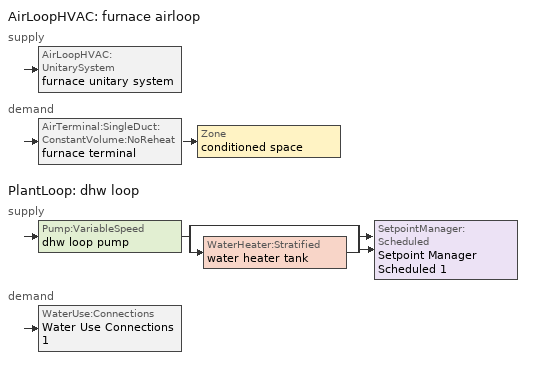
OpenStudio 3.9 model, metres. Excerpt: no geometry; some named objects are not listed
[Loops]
AirLoopHVAC 'furnace airloop'
 supply: AirLoopHVAC:UnitarySystem 'furnace unitary system'
 demand: AirTerminal:SingleDuct:ConstantVolume:NoReheat 'furnace terminal' > Zone 'conditioned space'
PlantLoop 'dhw loop'
 supply: Pump:VariableSpeed 'dhw loop pump' > split
  | bypass
  | WaterHeater:Stratified 'water heater tank'
  join > SetpointManager:Scheduled 'Setpoint Manager Scheduled 1'
 demand: WaterUse:Connections 'Water Use Connections 1'
[Sizing:Zone]
conditioned space: Zone Cooling Design Supply Air Temperature Input Method=SupplyAirTemperature; Zone Cooling Design Supply Air Temperature {C}=14; Zone Cooling Design Supply Air Temperature Difference {deltaC}=11.11; Zone Heating Design Supply Air Temperature Input Method=SupplyAirTemperature; Zone Heating Design Supply Air Temperature {C}=40; Zone Heating Design Supply Air Temperature Difference {deltaC}=11.11; Zone Cooling Design Supply Air Humidity Ratio {kg-H2O/kg-air}=0.0085; Zone Heating Design Supply Air Humidity Ratio {kg-H2O/kg-air}=0.008; Cooling Design Air Flow Method=DesignDay; Heating Design Air Flow Method=DesignDay; Account for Dedicated Outdoor Air System=No; Dedicated Outdoor Air System Control Strategy=NeutralSupplyAir; Dedicated Outdoor Air Low Setpoint Temperature for Design {C}=autosize; Dedicated Outdoor Air High Setpoint Temperature for Design {C}=autosize; Zone Load Sizing Method=Sensible Load Only No Latent Load; Zone Latent Cooling Design Supply Air Humidity Ratio Input Method=HumidityRatioDifference; Zone Cooling Design Supply Air Humidity Ratio Difference {kgWater/kgDryAir}=0.005; Zone Latent Heating Design Supply Air Humidity Ratio Input Method=HumidityRatioDifference; Zone Humidification Design Supply Air Humidity Ratio Difference {kgWater/kgDryAir}=0.005; Sizing Option=Coincident
[Zone equipment]
conditioned space: furnace terminal
[Coil:Heating:Gas]
furnace htg coil: Availability Schedule=Always On Discrete; Gas Burner Efficiency=0.8; Nominal Capacity {W}=16555; On Cycle Parasitic Electric Load {W}=0; Off Cycle Parasitic Gas Load {W}=0; Fuel Type=NaturalGas
[Fan:SystemModel] Availability Schedule=Always On Discrete; Speed Control Method=Discrete; Electric Power Minimum Flow Rate Fraction=0.2; Design Pressure Rise {Pa}=500; Motor Efficiency=1; Motor In Air Stream Fraction=1; Design Electric Power Consumption {W}=autosize; Design Power Sizing Method=PowerPerFlow; Electric Power Per Unit Flow Rate Per Unit Pressure {W-s/m3-Pa}=1.66667; Fan Total Efficiency=0.7; Motor Loss Radiative Fraction=0
Name | Design Maximum Air Flow Rate {m3/s} | Electric Power Per Unit Flow Rate {W/(m3/s)} | Speed Flow Fraction 1 | Speed Electric Power Fraction 1
furnace supply fan | 0.486106 | 1059.44 | 1 | 1
water heater fan | 0.0854225 | 97.8923
[EnergyManagementSystem:Sensor]
Name | Output Variable or Output Meter Index Key | Output Variable or Output Meter
furnace_supply_fan_s | furnace supply fan | Fan Electricity Energy
furnace_htg_coil_s | furnace htg coil | Heating Coil Heating Energy
water_heater_amb_temp; fridge_tin_s; tin_s; tin_s_1 | conditioned space | Zone Mean Air Temperature
water_heater_amb_rh | conditioned space | Zone Air Relative Humidity
water_heater_tl | water heater tank | Water Heater Heat Loss Rate
water_heater_sens_cool | water heater coil | Cooling Coil Sensible Cooling Rate
water_heater_lat_cool | water heater coil | Cooling Coil Latent Cooling Rate
water_heater_fan_pwr; water_heater_fan_energy | water heater fan | Fan Electricity Rate
water_heater_tank_energy | water heater tank | Water Heater Electricity Rate
water_heater_coil_energy | water heater coil | Cooling Coil Water Heating Electricity Rate
water_heater_tank_on_cycle_parasitic | water heater tank | Water Heater On Cycle Parasitic Electricity Rate
water_heater_tank_off_cycle_parasitic | water heater tank | Water Heater Off Cycle Parasitic Electricity Rate
win_s | conditioned space | Zone Air Humidity Ratio
tout_s | conditioned space | Zone Outdoor Air Drybulb Temperature
furnace_airloop_Fan_RTF_s | furnace supply fan | Fan Runtime Fraction
conditioned_space_htg_unmet_s | conditioned space | Zone Heating Setpoint Not Met Time
conditioned_space_clg_unmet_s | conditioned space | Zone Cooling Setpoint Not Met Time
ss_ig_2 | Window2 | Surface Inside Face Internal Gains Radiation Heat Gain Energy
ss_surf_2 | Window2 | Surface Inside Face Net Surface Thermal Radiation Heat Gain Energy
ss_trans_in_1 | Window2 | Surface Window Transmitted Solar Radiation Rate
ss_back_out_1 | Window2 | Surface Window Shortwave from Zone Back Out Window Heat Transfer Rate
ss_trans_out_1 | Window2 | Surface Inside Face Initial Transmitted Diffuse Transmitted Out Window Solar Radiation Rate
ss_conv_3 | Window3 | Surface Inside Face Convection Heat Gain Energy
ss_ig_3 | Window3 | Surface Inside Face Internal Gains Radiation Heat Gain Energy
ss_surf_3 | Window3 | Surface Inside Face Net Surface Thermal Radiation Heat Gain Energy
ss_trans_in_2 | Window3 | Surface Window Transmitted Solar Radiation Rate
ss_back_out_2 | Window3 | Surface Window Shortwave from Zone Back Out Window Heat Transfer Rate
ss_trans_out_2 | Window3 | Surface Inside Face Initial Transmitted Diffuse Transmitted Out Window Solar Radiation Rate
ss_conv_4 | Window4 | Surface Inside Face Convection Heat Gain Energy
ss_ig_4 | Window4 | Surface Inside Face Internal Gains Radiation Heat Gain Energy
ss_surf_4 | Window4 | Surface Inside Face Net Surface Thermal Radiation Heat Gain Energy
ss_trans_in_3 | Window4 | Surface Window Transmitted Solar Radiation Rate
ss_back_out_3 | Window4 | Surface Window Shortwave from Zone Back Out Window Heat Transfer Rate
ss_trans_out_3 | Window4 | Surface Inside Face Initial Transmitted Diffuse Transmitted Out Window Solar Radiation Rate
ss_conv_5 | Window5 | Surface Inside Face Convection Heat Gain Energy
ss_ig_5 | Window5 | Surface Inside Face Internal Gains Radiation Heat Gain Energy
ss_surf_5 | Window5 | Surface Inside Face Net Surface Thermal Radiation Heat Gain Energy
ss_trans_in_4 | Window5 | Surface Window Transmitted Solar Radiation Rate
ss_back_out_4 | Window5 | Surface Window Shortwave from Zone Back Out Window Heat Transfer Rate
ss_trans_out_4 | Window5 | Surface Inside Face Initial Transmitted Diffuse Transmitted Out Window Solar Radiation Rate
ss_conv_6 | Window6 | Surface Inside Face Convection Heat Gain Energy
ss_ig_6 | Window6 | Surface Inside Face Internal Gains Radiation Heat Gain Energy
ss_surf_6 | Window6 | Surface Inside Face Net Surface Thermal Radiation Heat Gain Energy
ss_trans_in_5 | Window6 | Surface Window Transmitted Solar Radiation Rate
ss_back_out_5 | Window6 | Surface Window Shortwave from Zone Back Out Window Heat Transfer Rate
ss_trans_out_5 | Window6 | Surface Inside Face Initial Transmitted Diffuse Transmitted Out Window Solar Radiation Rate
ss_conv_7 | Window7 | Surface Inside Face Convection Heat Gain Energy
ss_ig_7 | Window7 | Surface Inside Face Internal Gains Radiation Heat Gain Energy
ss_surf_7 | Window7 | Surface Inside Face Net Surface Thermal Radiation Heat Gain Energy
ss_trans_in_6 | Window7 | Surface Window Transmitted Solar Radiation Rate
ss_back_out_6 | Window7 | Surface Window Shortwave from Zone Back Out Window Heat Transfer Rate
ss_trans_out_6 | Window7 | Surface Inside Face Initial Transmitted Diffuse Transmitted Out Window Solar Radiation Rate
ss_conv_8 | Window8 | Surface Inside Face Convection Heat Gain Energy
ss_ig_8 | Window8 | Surface Inside Face Internal Gains Radiation Heat Gain Energy
ss_surf_8 | Window8 | Surface Inside Face Net Surface Thermal Radiation Heat Gain Energy
ss_trans_in_7 | Window8 | Surface Window Transmitted Solar Radiation Rate
ss_back_out_7 | Window8 | Surface Window Shortwave from Zone Back Out Window Heat Transfer Rate
ss_trans_out_7 | Window8 | Surface Inside Face Initial Transmitted Diffuse Transmitted Out Window Solar Radiation Rate
ss_conv_9 | Window9 | Surface Inside Face Convection Heat Gain Energy
ss_ig_9 | Window9 | Surface Inside Face Internal Gains Radiation Heat Gain Energy
ss_surf_9 | Window9 | Surface Inside Face Net Surface Thermal Radiation Heat Gain Energy
ss_trans_in_8 | Window9 | Surface Window Transmitted Solar Radiation Rate
ss_back_out_8 | Window9 | Surface Window Shortwave from Zone Back Out Window Heat Transfer Rate
ss_trans_out_8 | Window9 | Surface Inside Face Initial Transmitted Diffuse Transmitted Out Window Solar Radiation Rate
s_conv_5 | Wall3 | Surface Inside Face Convection Heat Gain Energy
s_ig_5 | Wall3 | Surface Inside Face Internal Gains Radiation Heat Gain Energy
s_sol_5 | Wall3 | Surface Inside Face Solar Radiation Heat Gain Energy
s_lgt_5 | Wall3 | Surface Inside Face Lights Radiation Heat Gain Energy
s_surf_5 | Wall3 | Surface Inside Face Net Surface Thermal Radiation Heat Gain Energy
s_conv_6 | Wall4 | Surface Inside Face Convection Heat Gain Energy
s_ig_6 | Wall4 | Surface Inside Face Internal Gains Radiation Heat Gain Energy
s_sol_6 | Wall4 | Surface Inside Face Solar Radiation Heat Gain Energy
s_lgt_6 | Wall4 | Surface Inside Face Lights Radiation Heat Gain Energy
s_surf_6 | Wall4 | Surface Inside Face Net Surface Thermal Radiation Heat Gain Energy
s_conv_7 | Wall5 | Surface Inside Face Convection Heat Gain Energy
s_ig_7 | Wall5 | Surface Inside Face Internal Gains Radiation Heat Gain Energy
s_sol_7 | Wall5 | Surface Inside Face Solar Radiation Heat Gain Energy
s_lgt_7 | Wall5 | Surface Inside Face Lights Radiation Heat Gain Energy
s_surf_7 | Wall5 | Surface Inside Face Net Surface Thermal Radiation Heat Gain Energy
s_conv_8 | Wall6 | Surface Inside Face Convection Heat Gain Energy
s_ig_8 | Wall6 | Surface Inside Face Internal Gains Radiation Heat Gain Energy
s_sol_8 | Wall6 | Surface Inside Face Solar Radiation Heat Gain Energy
s_lgt_8 | Wall6 | Surface Inside Face Lights Radiation Heat Gain Energy
s_surf_8 | Wall6 | Surface Inside Face Net Surface Thermal Radiation Heat Gain Energy
s_conv_9 | Wall7 | Surface Inside Face Convection Heat Gain Energy
s_ig_9 | Wall7 | Surface Inside Face Internal Gains Radiation Heat Gain Energy
s_sol_9 | Wall7 | Surface Inside Face Solar Radiation Heat Gain Energy
s_lgt_9 | Wall7 | Surface Inside Face Lights Radiation Heat Gain Energy
s_surf_9 | Wall7 | Surface Inside Face Net Surface Thermal Radiation Heat Gain Energy
s_conv_10 | Wall8 | Surface Inside Face Convection Heat Gain Energy
s_ig_10 | Wall8 | Surface Inside Face Internal Gains Radiation Heat Gain Energy
s_sol_10 | Wall8 | Surface Inside Face Solar Radiation Heat Gain Energy
s_lgt_10 | Wall8 | Surface Inside Face Lights Radiation Heat Gain Energy
s_surf_10 | Wall8 | Surface Inside Face Net Surface Thermal Radiation Heat Gain Energy
im_conv | furniture mass conditioned space 1 | Surface Inside Face Convection Heat Gain Energy
im_ig | furniture mass conditioned space 1 | Surface Inside Face Internal Gains Radiation Heat Gain Energy
im_sol | furniture mass conditioned space 1 | Surface Inside Face Solar Radiation Heat Gain Energy
im_lgt | furniture mass conditioned space 1 | Surface Inside Face Lights Radiation Heat Gain Energy
im_surf | furniture mass conditioned space 1 | Surface Inside Face Net Surface Thermal Radiation Heat Gain Energy
im_conv_1 | partition wall mass | Surface Inside Face Convection Heat Gain Energy
im_ig_1 | partition wall mass | Surface Inside Face Internal Gains Radiation Heat Gain Energy
im_sol_1 | partition wall mass | Surface Inside Face Solar Radiation Heat Gain Energy
im_lgt_1 | partition wall mass | Surface Inside Face Lights Radiation Heat Gain Energy
im_surf_1 | partition wall mass | Surface Inside Face Net Surface Thermal Radiation Heat Gain Energy
airflow_gain | infil flow | Infiltration Sensible Heat Gain Energy
airflow_loss | infil flow | Infiltration Sensible Heat Loss Energy
airflow_gain_1 | natural vent flow | Infiltration Sensible Heat Gain Energy
airflow_loss_1 | natural vent flow | Infiltration Sensible Heat Loss Energy
airflow_gain_2 | whole house fan flow | Infiltration Sensible Heat Gain Energy
airflow_loss_2 | whole house fan flow | Infiltration Sensible Heat Loss Energy
mv_conv | mech vent bath fan 0 | Electric Equipment Convective Heating Energy
mv_rad | mech vent bath fan 0 | Electric Equipment Radiant Heating Energy
mv_conv_1 | mech vent house fan | Electric Equipment Convective Heating Energy
mv_rad_1 | mech vent house fan | Electric Equipment Radiant Heating Energy
mv_conv_2 | mech vent house fan cfis | Electric Equipment Convective Heating Energy
mv_rad_2 | mech vent house fan cfis | Electric Equipment Radiant Heating Energy
mv_conv_3 | mech vent range fan 0 | Electric Equipment Convective Heating Energy
mv_rad_3 | mech vent range fan 0 | Electric Equipment Radiant Heating Energy
mv_conv_4 | mech vent house fan latent load | Other Equipment Convective Heating Energy
mv_rad_4 | mech vent house fan latent load | Other Equipment Radiant Heating Energy
mv_conv_5 | mech vent house fan sensible load | Other Equipment Convective Heating Energy
mv_rad_5 | mech vent house fan sensible load | Other Equipment Radiant Heating Energy
duct_mix_gain; duct_mix_gain_1 | conditioned space | Zone Mixing Sensible Heat Gain Energy
duct_mix_loss; duct_mix_loss_1 | conditioned space | Zone Mixing Sensible Heat Loss Energy
ducts_conv | furnace airloop_0 RetCondToRP | Other Equipment Convective Heating Energy
ducts_rad | furnace airloop_0 RetCondToRP | Other Equipment Radiant Heating Energy
ducts_conv_1 | furnace airloop_0 RetLatLkToRP | Other Equipment Convective Heating Energy
ducts_rad_1 | furnace airloop_0 RetLatLkToRP | Other Equipment Radiant Heating Energy
ducts_conv_2 | furnace airloop_0 RetSensLkToRP | Other Equipment Convective Heating Energy
ducts_rad_2 | furnace airloop_0 RetSensLkToRP | Other Equipment Radiant Heating Energy
ducts_conv_3 | furnace airloop_0 SupCondToLv | Other Equipment Convective Heating Energy
ducts_rad_3 | furnace airloop_0 SupCondToLv | Other Equipment Radiant Heating Energy
ducts_conv_4 | furnace airloop_0 SupLatLkToCond | Other Equipment Convective Heating Energy
ducts_rad_4 | furnace airloop_0 SupLatLkToCond | Other Equipment Radiant Heating Energy
ducts_conv_5 | furnace airloop_0 SupSensLkToCond | Other Equipment Convective Heating Energy
ducts_rad_5 | furnace airloop_0 SupSensLkToCond | Other Equipment Radiant Heating Energy
ig_lgt_conv | interior lighting | Lights Convective Heating Energy
ig_lgt_rad | interior lighting | Lights Radiant Heating Energy
ig_lgt_vis | interior lighting | Lights Visible Radiation Heating Energy
ig_ee_conv | ceiling fan | Electric Equipment Convective Heating Energy
ig_ee_rad | ceiling fan | Electric Equipment Radiant Heating Energy
ig_ee_conv_1 | cooking range | Electric Equipment Convective Heating Energy
ig_ee_rad_1 | cooking range | Electric Equipment Radiant Heating Energy
ig_ee_conv_2 | dishwasher | Electric Equipment Convective Heating Energy
ig_ee_rad_2 | dishwasher | Electric Equipment Radiant Heating Energy
ig_ee_conv_3 | fridge | Electric Equipment Convective Heating Energy
ig_ee_rad_3 | fridge | Electric Equipment Radiant Heating Energy
ig_ee_conv_4 | misc plug loads | Electric Equipment Convective Heating Energy
ig_ee_rad_4 | misc plug loads | Electric Equipment Radiant Heating Energy
ig_ee_conv_5 | misc tv | Electric Equipment Convective Heating Energy
ig_ee_rad_5 | misc tv | Electric Equipment Radiant Heating Energy
ig_ee_conv_6 | whole house fan | Electric Equipment Convective Heating Energy
ig_ee_rad_6 | whole house fan | Electric Equipment Radiant Heating Energy
ig_oe_conv | cooking range 1 | Other Equipment Convective Heating Energy
ig_oe_rad | cooking range 1 | Other Equipment Radiant Heating Energy
ig_oe_conv_1 | general water use latent | Other Equipment Convective Heating Energy
ig_oe_rad_1 | general water use latent | Other Equipment Radiant Heating Energy
ig_oe_conv_2 | general water use sensible | Other Equipment Convective Heating Energy
ig_oe_rad_2 | general water use sensible | Other Equipment Radiant Heating Energy
ig_oe_conv_3 | water heater energy adjustment1 | Other Equipment Convective Heating Energy
ig_oe_rad_3 | water heater energy adjustment1 | Other Equipment Radiant Heating Energy
ig_oe_conv_4 | water heater lat | Other Equipment Convective Heating Energy
ig_oe_rad_4 | water heater lat | Other Equipment Radiant Heating Energy
ig_oe_conv_5 | water heater sens | Other Equipment Convective Heating Energy
ig_oe_rad_5 | water heater sens | Other Equipment Radiant Heating Energy
ig_ppl_conv | occupants | People Convective Heating Energy
ig_ppl_rad | occupants | People Radiant Heating Energy
htg_sp_s_1 | heating setpoint | Schedule Value
clg_sp_s_1 | cooling setpoint | Schedule Value
[EnergyManagementSystem:Program]
furnace_supply_fan_disaggregate_program: Set furnace_supply_fan_primary_htg = 0; If furnace_htg_coil_s > 0; Set furnace_supply_fan_primary_htg = furnace_supply_fan_s; EndIf
[AirLoopHVAC:UnitarySystem]
furnace unitary system: Control Type=Load; Controlling Zone or Thermostat Location=conditioned space; Dehumidification Control Type=None; Availability Schedule=Always On Discrete; Supply Fan=furnace supply fan; Fan Placement=BlowThrough; Supply Air Fan Operating Mode Schedule=furnace auto fan schedule; Heating Coil=furnace htg coil; DX Heating Coil Sizing Ratio=1; Use DOAS DX Cooling Coil=No; DOAS DX Cooling Coil Leaving Minimum Air Temperature {C}=2; Latent Load Control=SensibleOnlyLoadControl; Supply Air Flow Rate Method During Cooling Operation=SupplyAirFlowRate; Supply Air Flow Rate During Cooling Operation {m3/s}=0; Supply Air Flow Rate Method During Heating Operation=SupplyAirFlowRate; Supply Air Flow Rate During Heating Operation {m3/s}=0.486106; Supply Air Flow Rate Method When No Cooling or Heating is Required=SupplyAirFlowRate; Supply Air Flow Rate When No Cooling or Heating is Required {m3/s}=0; No Load Supply Air Flow Rate Control Set To Low Speed=Yes; Maximum Supply Air Temperature {C}=48.8889; Maximum Outdoor Dry-Bulb Temperature for Supplemental Heater Operation {C}=21; Ancilliary On-Cycle Electric Power {W}=0; Ancilliary Off-Cycle Electric Power {W}=0
[AirLoopHVAC]
furnace airloop: Availability Schedule=Always On Discrete; Design Supply Air Flow Rate {m3/s}=0.486106; Design Return Air Flow Fraction of Supply Air Flow=1
[Sizing:System]
furnace airloop: Central Heating Maximum System Air Flow Ratio=0.3; Preheat Design Temperature {C}=7; Preheat Design Humidity Ratio {kg-H2O/kg-Air}=0.008; Precool Design Temperature {C}=12.8; Precool Design Humidity Ratio {kg-H2O/kg-Air}=0.008; Central Cooling Design Supply Air Temperature {C}=12.8; Central Heating Design Supply Air Temperature {C}=16.7; 100% Outdoor Air in Cooling=Yes; 100% Outdoor Air in Heating=Yes; Central Cooling Design Supply Air Humidity Ratio {kg-H2O/kg-Air}=0.0085; Zone Maximum Outdoor Air Fraction=1; Cooling Supply Air Flow Rate Per Floor Area {m3/s-m2}=0.00996765; Cooling Fraction of Autosized Cooling Supply Air Flow Rate=1; Cooling Supply Air Flow Rate Per Unit Cooling Capacity {m3/s-W}=3.94755e-05; Heating Supply Air Flow Rate Per Floor Area {m3/s-m2}=0.00996765; Heating Fraction of Autosized Heating Supply Air Flow Rate=1; Heating Fraction of Autosized Cooling Supply Air Flow Rate=1; Heating Supply Air Flow Rate Per Unit Heating Capacity {m3/s-W}=3.15882e-05; Cooling Design Capacity Method=CoolingDesignCapacity; Cooling Design Capacity {W}=autosize; Cooling Design Capacity Per Floor Area {W/m2}=234.7; Fraction of Autosized Cooling Design Capacity=1; Heating Design Capacity Method=HeatingDesignCapacity; Heating Design Capacity {W}=autosize; Heating Design Capacity Per Floor Area {W/m2}=157; Fraction of Autosized Heating Design Capacity=1; Central Cooling Capacity Control Method=OnOff; Occupant Diversity=autosize
[AirTerminal:SingleDuct:ConstantVolume:NoReheat]
furnace terminal: Availability Schedule=Always On Discrete; Maximum Air Flow Rate {m3/s}=0.486106
[ElectricEquipment:Definition]
dishwasher: Design Level Calculation Method=EquipmentLevel; Design Level {W}=410.232; Fraction Latent=0.3; Fraction Radiant=0.18; Fraction Lost=0.4
[PlantLoop]
dhw loop: Fluid Type=Water; Glycol Concentration=0; Maximum Loop Flow Rate {m3/s}=0.01; Plant Loop Volume {m3}=0.003; Load Distribution Scheme=Optimal
[Sizing:Plant]
dhw loop: Loop Type=Heating; Design Loop Exit Temperature {C}=51.6667; Loop Design Temperature Difference {deltaC}=5.55556; Sizing Option=NonCoincident; Zone Timesteps in Averaging Window=1; Coincident Sizing Factor Mode=None
[Pump:VariableSpeed]
dhw loop pump: Rated Flow Rate {m3/s}=0.01; Rated Pump Head {Pa}=1; Rated Power Consumption {W}=0; Motor Efficiency=0.85; Fraction of Motor Inefficiencies to Fluid Stream=0; Coefficient 1 of the Part Load Performance Curve=0; Coefficient 2 of the Part Load Performance Curve=1; Coefficient 3 of the Part Load Performance Curve=0; Coefficient 4 of the Part Load Performance Curve=0; Minimum Flow Rate {m3/s}=0; Pump Control Type=Intermittent; Skin Loss Radiative Fraction=0.5; Design Power Sizing Method=PowerPerFlowPerPressure; Design Electric Power per Unit Flow Rate {W/(m3/s)}=348701.1; Design Shaft Power per Unit Flow Rate per Unit Head {W-s/m3-Pa}=1.28205; Design Minimum Flow Rate Fraction=0
[SetpointManager:Scheduled]
Setpoint Manager Scheduled 1: Control Variable=Temperature; Schedule=dhw temp
[Coil:WaterHeating:AirToWaterHeatPump:Wrapped]
water heater coil: Rated Heating Capacity {W}=2149.38; Rated COP {W/W}=4.299056; Rated Sensible Heat Ratio=0.88; Rated Evaporator Inlet Air Dry-Bulb Temperature {C}=19.7222; Rated Evaporator Inlet Air Wet-Bulb Temperature {C}=13.561; Rated Condenser Water Temperature {C}=48.89; Rated Evaporator Air Flow Rate {m3/s}=0.0854225; Evaporator Fan Power Included in Rated COP=Yes; Crankcase Heater Capacity {W}=0; Maximum Ambient Temperature for Crankcase Heater Operation {C}=0; Evaporator Air Temperature Type for Curve Objects=WetBulbTemperature; Heating Capacity Function of Temperature Curve=HPWH-Cap-fT; Heating Capacity Function of Air Flow Fraction Curve=HPWH-Htg-Cap-FF; Heating COP Function of Temperature Curve=HPWH-COP-fT; Heating COP Function of Air Flow Fraction Curve=HPWH-Htg-COP-FF; Part Load Fraction Correlation Curve=HPWH-COP-fPLR
[WaterHeater:Stratified]
water heater tank: Tank Volume {m3}=0.27255; Tank Height {m}=1.5975; Tank Shape=VerticalCylinder; Maximum Temperature Limit {C}=90; Heater Priority Control=MasterSlave; Heater 1 Setpoint Temperature Schedule=water heater TopElementSetpoint; Heater 1 Deadband Temperature Difference {deltaC}=18.5; Heater 1 Capacity {W}=4500.11; Heater 1 Height {m}=1.26469; Heater 2 Setpoint Temperature Schedule=water heater BottomElementSetpoint; Heater 2 Deadband Temperature Difference {deltaC}=3.89; Heater 2 Capacity {W}=4500.11; Heater 2 Height {m}=0.332813; Heater Fuel Type=Electricity; Heater Thermal Efficiency=1; Off Cycle Parasitic Fuel Consumption Rate {W}=3; Off Cycle Parasitic Fuel Type=Electricity; Off Cycle Parasitic Heat Fraction to Tank=0; Off Cycle Parasitic Height {m}=0; On Cycle Parasitic Fuel Consumption Rate {W}=3; On Cycle Parasitic Fuel Type=Electricity; On Cycle Parasitic Heat Fraction to Tank=0; On Cycle Parasitic Height {m}=0; Ambient Temperature Indicator=Schedule; Ambient Temperature Schedule=water heater Tamb act; Uniform Skin Loss Coefficient per Unit Area to Ambient Temperature {W/m2-K}=0.92499; Skin Loss Fraction to Zone=1; Off Cycle Flue Loss Coefficient to Ambient Temperature {W/K}=0; Off Cycle Flue Loss Fraction to Zone=1; Use Side Effectiveness=1; Use Side Inlet Height {m}=0; Use Side Outlet Height {m}=autocalculate; Source Side Effectiveness=1; Source Side Inlet Height {m}=0; Source Side Outlet Height {m}=0; Inlet Mode=Fixed; Use Side Design Flow Rate {m3/s}=0.00453494; Source Side Design Flow Rate {m3/s}=0; Indirect Water Heating Recovery Time {hr}=1.5; Number of Nodes=6; Additional Destratification Conductivity {W/m-K}=0; Node 1 Additional Loss Coefficient {W/m2-K}=0; Node 2 Additional Loss Coefficient {W/m2-K}=0; Node 3 Additional Loss Coefficient {W/m2-K}=0; Node 4 Additional Loss Coefficient {W/m2-K}=0; Node 5 Additional Loss Coefficient {W/m2-K}=0; Node 6 Additional Loss Coefficient {W/m2-K}=0; Node 7 Additional Loss Coefficient {W/m2-K}=0; Node 8 Additional Loss Coefficient {W/m2-K}=0; Node 9 Additional Loss Coefficient {W/m2-K}=0; Node 10 Additional Loss Coefficient {W/m2-K}=0; Node 11 Additional Loss Coefficient {W/m2-K}=0; Node 12 Additional Loss Coefficient {W/m2-K}=0
[WaterHeater:Sizing]
water heater tank: Design Mode=PeakDraw; Time Storage Can Meet Peak Draw {hr}=0.538503; Time for Tank Recovery {hr}=0; Nominal Tank Volume for Autosizing Plant Connections {m3}=1
[WaterHeater:HeatPump:WrappedCondenser]
water heater hpwh: Compressor Setpoint Temperature Schedule=water heater setpoint; Dead Band Temperature Difference {deltaC}=3.89; Condenser Bottom Location {m}=0.0665625; Condenser Top Location {m}=0.865313; Evaporator Air Flow Rate {m3/s}=0.0854225; Inlet Air Configuration=Schedule; Inlet Air Temperature Schedule=water heater Tamb act; Inlet Air Humidity Schedule=water heater RHamb act; Tank=water heater tank; DX Coil=water heater coil; Minimum Inlet Air Temperature for Compressor Operation {C}=5.55556; Maximum Inlet Air Temperature for Compressor Operation {C}=48.8889; Compressor Location=Schedule; Compressor Ambient Temperature Schedule=water heater Tamb act; Fan=water heater fan; Fan Placement=DrawThrough; On Cycle Parasitic Electric Load {W}=0; Off Cycle Parasitic Electric Load {W}=0; Parasitic Heat Rejection Location=Outdoors; Inlet Air Mixer Schedule=Always On Discrete; Tank Element Control Logic=MutuallyExclusive; Control Sensor 1 Height In Stratified Tank {m}=1.26469; Control Sensor 1 Weight=0.75; Control Sensor 2 Height In Stratified Tank {m}=0.465938
[EnergyManagementSystem:Actuator] Actuated Component Type=Schedule:Constant; Actuated Component Control Type=Schedule Value
Name | Actuated Component
water_heater_Tamb_act | water heater Tamb act
water_heater_RHamb_act | water heater RHamb act
[WaterUse:Connections]
Water Use Connections 1: Drain Water Heat Exchanger Type=None; Drain Water Heat Exchanger Destination=Plant; Water Use Equipment Name 1=dhw fixtures; Water Use Equipment Name 2=dhw distribution waste; Water Use Equipment Name 3=dishwasher
[WaterUse:Equipment:Definition]
Name | Peak Flow Rate {m3/s} | Target Temperature Schedule
dhw fixtures | 5.1633e-05 | mixed water temperature schedule
dhw distribution waste | 1.29374e-05 | mixed water temperature schedule
dishwasher | 5.21801e-06
[EnergyManagementSystem:InternalVariable]
furnace_airloop_max_sup_fan_mfr: Internal Data Index Key=furnace supply fan; Internal Data Type=Fan Maximum Mass Flow Rate
[Schedule:Constant]
Name | Value
Always On Discrete | 1
furnace auto fan schedule; water heater TopElementSetpoint; water heater BottomElementSetpoint | 0
dhw temp; water heater setpoint | 51.6667
water heater Tamb act | 23
water heater RHamb act | 0.5
mixed water temperature schedule | 40.5556
[Schedule:File]
dishwasher: External File=External File 1; Column Number=8; Rows to Skip at Top=1; Number of Hours of Data=8760; Interpolate to Timestep=Yes; Minutes per Item=15; Translate File With Relative Path=Yes
[Curve:Biquadratic] Minimum Value of x=0; Maximum Value of x=100; Minimum Value of y=0; Maximum Value of y=100
Name | Coefficient1 Constant | Coefficient2 x | Coefficient3 x**2 | Coefficient4 y | Coefficient5 y**2 | Coefficient6 x*y
HPWH-Cap-fT | 0.563 | 0.0437 | 3.9e-05 | 0.0055 | -0.000148 | -0.000145
HPWH-COP-fT | 1.1332 | 0.063 | -9.79e-05 | -0.00972 | -2.14e-05 | -0.000686
[Curve:Cubic] Coefficient1 Constant=1; Coefficient2 x=0; Coefficient3 x**2=0; Coefficient4 x**3=0; Minimum Value of x=0
Name | Maximum Value of x
HPWH-Htg-Cap-FF; HPWH-Htg-COP-FF | 100
HPWH-COP-fPLR | 1
